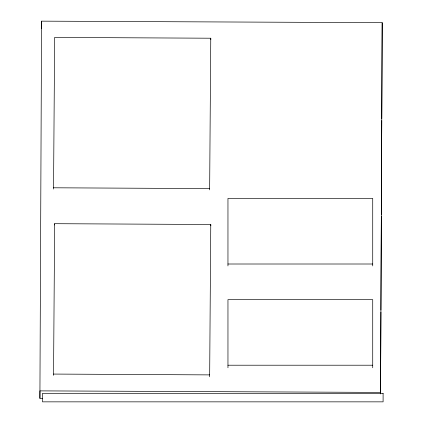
<?xml version="1.0" encoding="UTF-8"?>
<svg xmlns="http://www.w3.org/2000/svg" width="423" height="423" viewBox="0 0 423 423"><rect width="100%" height="100%" fill="white"/><g stroke="black" fill="none" stroke-linecap="round" stroke-linejoin="round"><path stroke-width="0.63" d="M42.543 398.35L39.905 398.334L41.576 21.15L382.191 22.683L380.552 393.654M380.541 393.929L380.906 312.058M380.912 310.08L381.324 216.327M381.335 214.345L381.747 120.592M381.758 118.614L382.191 22.683M41.533 28.605L41.576 21.15M39.905 398.334L39.947 390.878L380.563 392.412M53.536 189.055L54.657 37.404L210.765 38.218L210.797 39.487M53.536 375.344L54.657 223.688L210.765 224.507L210.797 225.776M209.644 189.874L210.765 38.218M209.66 376.793L210.765 224.507M227.96 264.005L372.721 264.005M227.96 365.213L372.721 365.213M53.499 187.786L209.607 188.605M53.499 374.069L209.607 374.889M54.657 223.688L54.689 224.957M372.721 265.93L372.721 198.435L227.96 198.435L227.96 265.93M372.721 367.777L372.721 299.643L227.96 299.643L227.96 367.777M383.095 393.337L42.48 393.337L42.48 401.85L383.095 401.85L383.095 393.337"/></g></svg>
